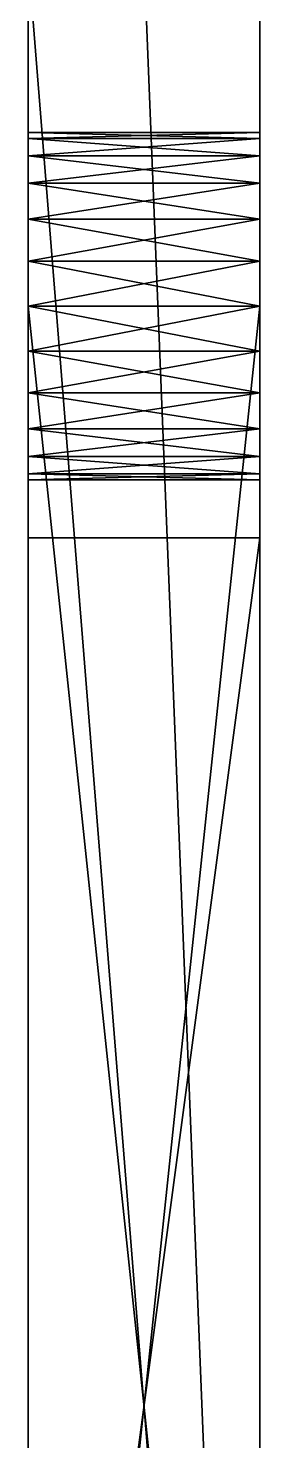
# Model space of a CAD drawing. Extents: x -14 to 0, y 0 to 60.
# Drawn here: x -2 to 0, y 12.2 to 24.4 of the extents above; entities that cross this region are included whole.
import ezdxf

# ---------------------------------------------------------------- set-up
doc = ezdxf.new("R2010")
doc.units = 0
doc.header["$MEASUREMENT"] = 0
doc.layers.get('0').update_dxf_attribs({"color": 13, "linetype": 'CONTINUOUS'})

# ---------------------------------------------------------------- blocks, each defined once
blk = doc.blocks.new('FUFO_LANDINGGEAR')
for p, q in [((12, 0, 95), (12, 50)), ((14, 0, 95), (14, 50)), ((12, 0, 115), (12, 25, 115)), ((14, 0, 115), (14, 25, 115)), ((14, 23.5, 97.5), (12, 23.5, 97.5)), ((14, 23.5, 112.5), (12, 23.5, 112.5)), ((14, 23.449, 97.112), (12, 23.449, 97.112)), ((14, 23.449, 97.888), (12, 23.449, 97.888)), ((14, 23.449, 112.112), (12, 23.449, 112.112)), ((14, 23.449, 112.888), (12, 23.449, 112.888)), ((14, 23.299, 96.75), (12, 23.299, 96.75)), ((14, 23.299, 98.25), (12, 23.299, 98.25)), ((14, 23.299, 111.75), (12, 23.299, 111.75)), ((14, 23.299, 113.25), (12, 23.299, 113.25)), ((14, 23.061, 98.561), (12, 23.061, 98.561)), ((14, 23.061, 96.439), (12, 23.061, 96.439)), ((14, 23.061, 111.439), (12, 23.061, 111.439)), ((14, 23.061, 113.561), (12, 23.061, 113.561)), ((14, 22.75, 98.799), (12, 22.75, 98.799)), ((14, 22.75, 96.201), (12, 22.75, 96.201)), ((14, 22.75, 111.201), (12, 22.75, 111.201)), ((14, 22.75, 113.799), (12, 22.75, 113.799)), ((14, 22.388, 96.051), (12, 22.388, 96.051)), ((14, 22.388, 98.949), (12, 22.388, 98.949)), ((14, 22.388, 111.051), (12, 22.388, 111.051)), ((14, 22.388, 113.949), (12, 22.388, 113.949)), ((14, 22, 100), (12, 22, 100)), ((12, 3, 100), (12, 22, 100)), ((12, 22, 110), (12, 3, 110)), ((14, 22, 110), (12, 22, 110)), ((12, 22, 100), (12, 22, 110)), ((14, 22, 96), (12, 22, 96)), ((14, 22, 99), (12, 22, 99)), ((14, 22, 111), (12, 22, 111)), ((14, 22, 114), (12, 22, 114)), ((14, 22, 110), (14, 3, 110)), ((14, 22, 100), (14, 22, 110)), ((14, 3, 100), (14, 22, 100)), ((14, 21.612, 98.949), (12, 21.612, 98.949)), ((14, 21.612, 96.051), (12, 21.612, 96.051)), ((14, 21.612, 111.051), (12, 21.612, 111.051)), ((14, 21.612, 113.949), (12, 21.612, 113.949)), ((14, 21.25, 96.201), (12, 21.25, 96.201)), ((14, 21.25, 98.799), (12, 21.25, 98.799)), ((14, 21.25, 111.201), (12, 21.25, 111.201)), ((14, 21.25, 113.799), (12, 21.25, 113.799)), ((14, 20.939, 98.561), (12, 20.939, 98.561)), ((14, 20.939, 96.439), (12, 20.939, 96.439)), ((14, 20.939, 113.561), (12, 20.939, 113.561)), ((14, 20.939, 111.439), (12, 20.939, 111.439)), ((14, 20.701, 98.25), (12, 20.701, 98.25)), ((14, 20.701, 96.75), (12, 20.701, 96.75)), ((14, 20.701, 113.25), (12, 20.701, 113.25)), ((14, 20.701, 111.75), (12, 20.701, 111.75)), ((14, 20.551, 97.888), (12, 20.551, 97.888)), ((14, 20.551, 97.112), (12, 20.551, 97.112)), ((14, 20.551, 112.888), (12, 20.551, 112.888)), ((14, 20.551, 112.112), (12, 20.551, 112.112)), ((14, 20.5, 97.5), (12, 20.5, 97.5)), ((14, 20.5, 112.5), (12, 20.5, 112.5)), ((14, 20, 95), (12, 20, 95)), ((14, 20, 66.9), (12, 20, 66.9)), ((12, 20, 95), (12, 20, 66.9)), ((12, 5, 95), (12, 20, 95)), ((12, 20, 66.9), (12, 5, 95)), ((14, 20, 66.9), (14, 5, 95)), ((14, 5, 95), (14, 20, 95)), ((14, 20, 95), (14, 20, 66.9))]:
    blk.add_line(p, q)
at = {"extrusion": (-1, 0, 0)}
for centre in [(-22, 97.5, -12), (-22, 112.5, -12), (-22, 112.5, -14), (-22, 97.5, -14)]:
    blk.add_circle(centre, 1.5, dxfattribs=at)
mesh = blk.add_polyface()
corners = [(12, 60), (12, 25, 81.429), (12, 25, 95), (12, 34, 57), (12, 35.842, 52), (12, 40.842, 38.429), (12, 35.842, 36.4), (12, 45.089, 26.9), (12, 46.932, 21.9), (12, 49.352, 15.33), (12, 52.876, 8.061), (12, 52.566, 8.299), (12, 52.204, 8.449), (12, 51.816, 8.5), (12, 51.428, 8.449), (12, 51.066, 8.299), (12, 50.755, 8.061), (12, 50.517, 7.75), (12, 50.367, 7.388), (12, 50.316, 7), (12, 50), (12, 53.115, 7.75), (12, 53.265, 7.388), (12, 53.316, 7), (12, 51.066, 5.701), (12, 50.755, 5.939), (12, 50.517, 6.25), (12, 50.367, 6.612), (12, 51.428, 5.551), (12, 51.816, 5.5), (12, 52.204, 5.551), (12, 52.566, 5.701), (12, 52.876, 5.939), (12, 53.115, 6.25), (12, 53.265, 6.612), (12, 3.388, 111.051), (12, 3, 110), (12, 3, 111), (12, 22, 110), (12, 3.75, 111.201), (12, 4.061, 111.439), (12, 4.299, 111.75), (12, 4.449, 112.112), (12, 4.5, 112.5), (12, 20.701, 111.75), (12, 20.551, 112.112), (12, 20.5, 112.5), (12, 20.939, 111.439), (12, 21.25, 111.201), (12, 21.612, 111.051), (12, 22, 111), (12, 22.388, 111.051), (12, 22, 100), (12, 0, 115), (12, 1.5, 112.5), (12, 0, 95), (12, 1.551, 112.888), (12, 1.701, 113.25), (12, 1.939, 113.561), (12, 2.25, 113.799), (12, 2.612, 113.949), (12, 3, 114), (12, 25, 115), (12, 3.388, 113.949), (12, 3.75, 113.799), (12, 4.061, 113.561), (12, 4.299, 113.25), (12, 4.449, 112.888), (12, 21.612, 113.949), (12, 21.25, 113.799), (12, 20.939, 113.561), (12, 20.701, 113.25), (12, 20.551, 112.888), (12, 22, 114), (12, 22.388, 113.949), (12, 22.75, 113.799), (12, 23.061, 113.561), (12, 23.299, 113.25), (12, 23.449, 112.888), (12, 23.5, 112.5), (12, 23.5, 97.5), (12, 1.701, 96.75), (12, 1.551, 97.112), (12, 1.5, 97.5), (12, 1.939, 96.439), (12, 2.25, 96.201), (12, 2.612, 96.051), (12, 3, 96), (12, 3.388, 96.051), (12, 3.75, 96.201), (12, 4.061, 96.439), (12, 5, 95), (12, 4.299, 96.75), (12, 4.449, 97.112), (12, 4.5, 97.5), (12, 20, 66.9), (12, 25, 57), (12, 20.5, 97.5), (12, 20.551, 97.112), (12, 20.701, 96.75), (12, 20.939, 96.439), (12, 21.25, 96.201), (12, 21.612, 96.051), (12, 22, 96), (12, 22.388, 96.051), (12, 22.75, 96.201), (12, 23.061, 96.439), (12, 23.299, 96.75), (12, 23.449, 97.112), (12, 27.632, 52), (12, 40.842, 26.9), (12, 43.474, 21.9), (12, 46.932, 15.33), (12, 1.551, 112.112), (12, 1.551, 97.888), (12, 1.701, 111.75), (12, 1.701, 98.25), (12, 1.939, 111.439), (12, 1.939, 98.561), (12, 2.25, 111.201), (12, 2.25, 98.799), (12, 2.612, 98.949), (12, 2.612, 111.051), (12, 3, 99), (12, 3, 100), (12, 3.388, 98.949), (12, 3.75, 98.799), (12, 4.061, 98.561), (12, 4.299, 98.25), (12, 4.449, 97.888), (12, 20.701, 98.25), (12, 20.551, 97.888), (12, 20, 95), (12, 20.939, 98.561), (12, 21.25, 98.799), (12, 21.612, 98.949), (12, 22, 99), (12, 22.388, 98.949), (12, 22.75, 111.201), (12, 22.75, 98.799), (12, 23.061, 98.561), (12, 23.061, 111.439), (12, 23.299, 111.75), (12, 23.299, 98.25), (12, 23.449, 112.112), (12, 23.449, 97.888)]
mesh.append_faces([[corners[k] for k in face] for face in [(0, 1, 2), (1, 0, 3), (4, 5, 6), (5, 0, 7), (8, 0, 9), (10, 0, 21), (21, 0, 22), (22, 0, 23), (20, 24, 0), (24, 20, 25), (25, 20, 26), (26, 20, 27), (27, 20, 19), (35, 36, 37), (36, 35, 38), (44, 43, 45), (45, 43, 46), (38, 51, 52), (53, 54, 55), (54, 53, 56), (56, 53, 57), (57, 53, 58), (58, 53, 59), (59, 53, 60), (60, 53, 61), (61, 62, 63), (63, 62, 64), (64, 62, 65), (65, 62, 66), (66, 62, 67), (67, 62, 43), (68, 62, 73), (73, 62, 74), (74, 62, 75), (75, 62, 76), (76, 62, 77), (77, 62, 78), (78, 62, 79), (55, 81, 20), (81, 55, 82), (82, 55, 83), (96, 80, 1), (110, 6, 5), (7, 111, 110), (111, 7, 8), (3, 109, 96), (109, 3, 4), (113, 83, 54), (83, 113, 114), (114, 115, 116), (116, 117, 118), (118, 119, 120), (120, 119, 121), (121, 122, 123), (123, 52, 125), (125, 52, 126), (126, 52, 127), (127, 52, 128), (128, 52, 129), (129, 52, 94), (91, 131, 132), (132, 97, 95), (130, 52, 133), (133, 52, 134), (134, 52, 135), (135, 52, 136), (136, 52, 137), (137, 138, 139), (139, 138, 140), (140, 142, 143), (143, 144, 145), (145, 79, 80)]], dxfattribs={"vtx0": -1, "vtx1": -1})
mesh.append_faces([[corners[k] for k in face] for face in [(3, 0, 4), (4, 0, 5), (7, 0, 8), (9, 0, 10), (9, 19, 20), (38, 43, 44), (43, 62, 68), (79, 62, 80), (83, 55, 54), (20, 90, 91), (20, 95, 96), (96, 95, 97), (1, 80, 62), (20, 96, 109), (20, 6, 110), (20, 110, 111), (123, 37, 36), (94, 52, 91), (91, 52, 130), (137, 52, 51)]], dxfattribs={"vtx0": -1, "vtx1": -1, "vtx2": -1})
mesh.append_faces([[corners[k] for k in face] for face in [(9, 10, 11), (9, 11, 12), (9, 12, 13), (9, 13, 14), (9, 14, 15), (9, 15, 16), (9, 16, 17), (9, 17, 18), (9, 18, 19), (0, 24, 28), (0, 28, 29), (0, 29, 30), (0, 30, 31), (0, 31, 32), (0, 32, 33), (0, 33, 34), (0, 34, 23), (38, 35, 39), (38, 39, 40), (38, 40, 41), (38, 41, 42), (38, 42, 43), (38, 44, 47), (38, 47, 48), (38, 48, 49), (38, 49, 50), (38, 50, 51), (61, 53, 62), (43, 68, 69), (43, 69, 70), (43, 70, 71), (43, 71, 72), (43, 72, 46), (20, 81, 84), (20, 84, 85), (20, 85, 86), (20, 86, 87), (20, 87, 88), (20, 88, 89), (20, 89, 90), (91, 90, 92), (91, 92, 93), (91, 93, 94), (20, 91, 95), (96, 97, 98), (96, 98, 99), (96, 99, 100), (96, 100, 101), (96, 101, 102), (96, 102, 103), (96, 103, 104), (96, 104, 105), (96, 105, 106), (96, 106, 107), (96, 107, 108), (96, 108, 80), (1, 62, 2), (20, 109, 6), (20, 111, 112), (20, 112, 9), (114, 113, 115), (116, 115, 117), (118, 117, 119), (121, 119, 122), (123, 122, 37), (123, 36, 124), (123, 124, 52), (91, 130, 131), (132, 131, 97), (137, 51, 138), (140, 138, 141), (140, 141, 142), (143, 142, 144), (145, 144, 79)]], dxfattribs={"vtx0": -1, "vtx2": -1})
mesh = blk.add_polyface()
corners = [(14, 43.474, 21.9), (14, 45.089, 26.9), (14, 40.842, 26.9), (14, 46.932, 21.9), (14, 0, 95), (14, 1.5, 97.5), (14, 0, 115), (14, 1.551, 97.112), (14, 1.701, 96.75), (14, 50), (14, 1.5, 112.5), (14, 1.939, 96.439), (14, 2.25, 96.201), (14, 2.612, 96.051), (14, 3, 96), (14, 3.388, 96.051), (14, 3.75, 96.201), (14, 4.061, 96.439), (14, 5, 95), (14, 4.299, 96.75), (14, 4.449, 97.112), (14, 4.5, 97.5), (14, 20, 66.9), (14, 25, 57), (14, 20, 95), (14, 20.5, 97.5), (14, 20.551, 97.112), (14, 20.701, 96.75), (14, 20.939, 96.439), (14, 21.25, 96.201), (14, 21.612, 96.051), (14, 22, 96), (14, 22.388, 96.051), (14, 22.75, 96.201), (14, 23.061, 96.439), (14, 23.299, 96.75), (14, 23.449, 97.112), (14, 23.5, 97.5), (14, 23.5, 112.5), (14, 25, 81.429), (14, 27.632, 52), (14, 35.842, 36.4), (14, 40.842, 38.429), (14, 46.932, 15.33), (14, 49.352, 15.33), (14, 50.367, 6.612), (14, 50.316, 7), (14, 50.517, 6.25), (14, 50.755, 5.939), (14, 51.066, 5.701), (14, 60), (14, 51.428, 5.551), (14, 51.816, 5.5), (14, 52.204, 5.551), (14, 52.566, 5.701), (14, 52.876, 5.939), (14, 53.115, 6.25), (14, 53.265, 6.612), (14, 53.316, 7), (14, 34, 57), (14, 25, 95), (14, 35.842, 52), (14, 52.876, 8.061), (14, 52.566, 8.299), (14, 52.204, 8.449), (14, 51.816, 8.5), (14, 51.428, 8.449), (14, 51.066, 8.299), (14, 50.755, 8.061), (14, 50.517, 7.75), (14, 50.367, 7.388), (14, 53.115, 7.75), (14, 53.265, 7.388), (14, 3.388, 98.949), (14, 3, 100), (14, 3, 99), (14, 22, 100), (14, 3.75, 98.799), (14, 4.061, 98.561), (14, 4.299, 98.25), (14, 4.449, 97.888), (14, 20.701, 98.25), (14, 20.551, 97.888), (14, 20.939, 98.561), (14, 21.25, 98.799), (14, 21.612, 98.949), (14, 22, 99), (14, 22.388, 98.949), (14, 22, 110), (14, 3, 114), (14, 25, 115), (14, 2.612, 113.949), (14, 2.25, 113.799), (14, 1.939, 113.561), (14, 1.701, 113.25), (14, 1.551, 112.888), (14, 3.388, 113.949), (14, 3.75, 113.799), (14, 4.061, 113.561), (14, 4.299, 113.25), (14, 4.449, 112.888), (14, 4.5, 112.5), (14, 21.612, 113.949), (14, 21.25, 113.799), (14, 20.939, 113.561), (14, 20.701, 113.25), (14, 20.551, 112.888), (14, 20.5, 112.5), (14, 22, 114), (14, 22.388, 113.949), (14, 22.75, 113.799), (14, 23.061, 113.561), (14, 23.299, 113.25), (14, 23.449, 112.888), (14, 1.551, 112.112), (14, 1.551, 97.888), (14, 1.701, 111.75), (14, 1.701, 98.25), (14, 1.939, 98.561), (14, 1.939, 111.439), (14, 2.25, 98.799), (14, 2.25, 111.201), (14, 2.612, 98.949), (14, 2.612, 111.051), (14, 3, 111), (14, 3, 110), (14, 3.388, 111.051), (14, 3.75, 111.201), (14, 4.061, 111.439), (14, 4.299, 111.75), (14, 4.449, 112.112), (14, 20.701, 111.75), (14, 20.551, 112.112), (14, 20.939, 111.439), (14, 21.25, 111.201), (14, 21.612, 111.051), (14, 22, 111), (14, 22.388, 111.051), (14, 22.75, 98.799), (14, 22.75, 111.201), (14, 23.061, 98.561), (14, 23.061, 111.439), (14, 23.299, 98.25), (14, 23.299, 111.75), (14, 23.449, 97.888), (14, 23.449, 112.112)]
mesh.append_faces([[corners[k] for k in face] for face in [(4, 5, 6), (5, 4, 7), (7, 4, 8), (8, 9, 11), (11, 9, 12), (12, 9, 13), (13, 9, 14), (14, 9, 15), (15, 9, 16), (16, 9, 17), (17, 18, 19), (19, 18, 20), (20, 18, 21), (18, 9, 22), (22, 23, 24), (25, 23, 26), (26, 23, 27), (27, 23, 28), (28, 23, 29), (29, 23, 30), (30, 23, 31), (31, 23, 32), (32, 23, 33), (33, 23, 34), (34, 23, 35), (35, 23, 36), (36, 23, 37), (40, 9, 41), (0, 9, 43), (43, 9, 44), (45, 9, 47), (47, 9, 48), (48, 9, 49), (49, 50, 51), (51, 50, 52), (52, 50, 53), (53, 50, 54), (54, 50, 55), (55, 50, 56), (56, 50, 57), (57, 50, 58), (59, 60, 39), (60, 59, 50), (62, 44, 63), (63, 44, 64), (64, 44, 65), (65, 44, 66), (66, 44, 67), (67, 44, 68), (68, 44, 69), (69, 44, 70), (70, 44, 46), (73, 74, 75), (74, 73, 76), (81, 18, 82), (82, 24, 25), (76, 87, 88), (6, 89, 90), (89, 6, 91), (91, 6, 92), (92, 6, 93), (93, 6, 94), (94, 6, 95), (95, 6, 10), (102, 101, 103), (103, 101, 104), (104, 101, 105), (105, 101, 106), (106, 101, 107), (90, 39, 60), (114, 115, 116), (116, 118, 119), (119, 120, 121), (121, 122, 123), (123, 75, 124), (124, 88, 126), (126, 88, 127), (127, 88, 128), (128, 88, 129), (129, 88, 130), (130, 88, 101), (131, 88, 133), (133, 88, 134), (134, 88, 135), (135, 88, 136), (136, 88, 137), (137, 138, 139), (139, 140, 141), (141, 142, 143), (143, 144, 145), (145, 37, 38)]], dxfattribs={"vtx0": -1, "vtx1": -1})
mesh.append_faces([[corners[k] for k in face] for face in [(6, 5, 10), (17, 9, 18), (22, 9, 23), (24, 23, 25), (37, 23, 38), (23, 9, 40), (41, 9, 2), (2, 9, 0), (50, 59, 61), (50, 61, 42), (50, 1, 3), (50, 44, 62), (46, 44, 9), (76, 21, 18), (76, 18, 81), (90, 101, 102), (90, 38, 39), (124, 75, 74), (101, 88, 131), (137, 88, 87)]], dxfattribs={"vtx0": -1, "vtx1": -1, "vtx2": -1})
mesh.append_faces([[corners[k] for k in face] for face in [(0, 1, 2), (1, 0, 3), (8, 4, 9), (38, 23, 39), (41, 2, 42), (9, 45, 46), (49, 9, 50), (42, 61, 41), (50, 42, 1), (50, 3, 44), (50, 62, 71), (50, 71, 72), (50, 72, 58), (40, 59, 23), (59, 40, 61), (76, 73, 77), (76, 77, 78), (76, 78, 79), (76, 79, 80), (76, 80, 21), (82, 18, 24), (76, 81, 83), (76, 83, 84), (76, 84, 85), (76, 85, 86), (76, 86, 87), (90, 89, 96), (90, 96, 97), (90, 97, 98), (90, 98, 99), (90, 99, 100), (90, 100, 101), (90, 102, 108), (90, 108, 109), (90, 109, 110), (90, 110, 111), (90, 111, 112), (90, 112, 113), (90, 113, 38), (5, 114, 10), (114, 5, 115), (116, 115, 117), (116, 117, 118), (119, 118, 120), (121, 120, 122), (123, 122, 75), (124, 74, 125), (124, 125, 88), (101, 131, 132), (101, 132, 107), (137, 87, 138), (139, 138, 140), (141, 140, 142), (143, 142, 144), (145, 144, 37)]], dxfattribs={"vtx0": -1, "vtx2": -1})
mesh = blk.add_polyface()
corners = [(14, 0, 95), (12, 50), (14, 50), (12, 0, 95)]
mesh.append_faces([[corners[k] for k in face] for face in [(0, 1, 2), (1, 0, 3)]], dxfattribs={"vtx0": -1})
mesh = blk.add_polyface()
corners = [(14, 0, 115), (12, 25, 115), (12, 0, 115), (14, 25, 115)]
mesh.append_faces([[corners[k] for k in face] for face in [(0, 1, 2), (1, 0, 3)]], dxfattribs={"vtx0": -1})
mesh = blk.add_polyface()
corners = [(14, 23.5, 97.5), (12, 23.449, 97.112), (14, 23.449, 97.112), (12, 23.5, 97.5)]
mesh.append_faces([[corners[k] for k in face] for face in [(0, 1, 2), (1, 0, 3)]], dxfattribs={"vtx0": -1})
mesh = blk.add_polyface()
corners = [(14, 23.449, 97.888), (12, 23.5, 97.5), (14, 23.5, 97.5), (12, 23.449, 97.888)]
mesh.append_faces([[corners[k] for k in face] for face in [(0, 1, 2), (1, 0, 3)]], dxfattribs={"vtx0": -1})
mesh = blk.add_polyface()
corners = [(14, 23.5, 112.5), (12, 23.449, 112.112), (14, 23.449, 112.112), (12, 23.5, 112.5)]
mesh.append_faces([[corners[k] for k in face] for face in [(0, 1, 2), (1, 0, 3)]], dxfattribs={"vtx0": -1})
mesh = blk.add_polyface()
corners = [(14, 23.449, 112.888), (12, 23.5, 112.5), (14, 23.5, 112.5), (12, 23.449, 112.888)]
mesh.append_faces([[corners[k] for k in face] for face in [(0, 1, 2), (1, 0, 3)]], dxfattribs={"vtx0": -1})
mesh = blk.add_polyface()
corners = [(14, 23.449, 97.112), (12, 23.299, 96.75), (14, 23.299, 96.75), (12, 23.449, 97.112)]
mesh.append_faces([[corners[k] for k in face] for face in [(0, 1, 2), (1, 0, 3)]], dxfattribs={"vtx0": -1})
mesh = blk.add_polyface()
corners = [(14, 23.299, 98.25), (12, 23.449, 97.888), (14, 23.449, 97.888), (12, 23.299, 98.25)]
mesh.append_faces([[corners[k] for k in face] for face in [(0, 1, 2), (1, 0, 3)]], dxfattribs={"vtx0": -1})
mesh = blk.add_polyface()
corners = [(14, 23.449, 112.112), (12, 23.299, 111.75), (14, 23.299, 111.75), (12, 23.449, 112.112)]
mesh.append_faces([[corners[k] for k in face] for face in [(0, 1, 2), (1, 0, 3)]], dxfattribs={"vtx0": -1})
mesh = blk.add_polyface()
corners = [(14, 23.299, 113.25), (12, 23.449, 112.888), (14, 23.449, 112.888), (12, 23.299, 113.25)]
mesh.append_faces([[corners[k] for k in face] for face in [(0, 1, 2), (1, 0, 3)]], dxfattribs={"vtx0": -1})
mesh = blk.add_polyface()
corners = [(14, 23.299, 96.75), (12, 23.061, 96.439), (14, 23.061, 96.439), (12, 23.299, 96.75)]
mesh.append_faces([[corners[k] for k in face] for face in [(0, 1, 2), (1, 0, 3)]], dxfattribs={"vtx0": -1})
mesh = blk.add_polyface()
corners = [(14, 23.061, 98.561), (12, 23.299, 98.25), (14, 23.299, 98.25), (12, 23.061, 98.561)]
mesh.append_faces([[corners[k] for k in face] for face in [(0, 1, 2), (1, 0, 3)]], dxfattribs={"vtx0": -1})
mesh = blk.add_polyface()
corners = [(14, 23.061, 113.561), (12, 23.299, 113.25), (14, 23.299, 113.25), (12, 23.061, 113.561)]
mesh.append_faces([[corners[k] for k in face] for face in [(0, 1, 2), (1, 0, 3)]], dxfattribs={"vtx0": -1})
mesh = blk.add_polyface()
corners = [(14, 23.299, 111.75), (12, 23.061, 111.439), (14, 23.061, 111.439), (12, 23.299, 111.75)]
mesh.append_faces([[corners[k] for k in face] for face in [(0, 1, 2), (1, 0, 3)]], dxfattribs={"vtx0": -1})
mesh = blk.add_polyface()
corners = [(14, 22.75, 96.201), (12, 23.061, 96.439), (12, 22.75, 96.201), (14, 23.061, 96.439)]
mesh.append_faces([[corners[k] for k in face] for face in [(0, 1, 2), (1, 0, 3)]], dxfattribs={"vtx0": -1})
mesh = blk.add_polyface()
corners = [(14, 23.061, 98.561), (12, 22.75, 98.799), (12, 23.061, 98.561), (14, 22.75, 98.799)]
mesh.append_faces([[corners[k] for k in face] for face in [(0, 1, 2), (1, 0, 3)]], dxfattribs={"vtx0": -1})
mesh = blk.add_polyface()
corners = [(14, 23.061, 113.561), (12, 22.75, 113.799), (12, 23.061, 113.561), (14, 22.75, 113.799)]
mesh.append_faces([[corners[k] for k in face] for face in [(0, 1, 2), (1, 0, 3)]], dxfattribs={"vtx0": -1})
mesh = blk.add_polyface()
corners = [(14, 22.75, 111.201), (12, 23.061, 111.439), (12, 22.75, 111.201), (14, 23.061, 111.439)]
mesh.append_faces([[corners[k] for k in face] for face in [(0, 1, 2), (1, 0, 3)]], dxfattribs={"vtx0": -1})
mesh = blk.add_polyface()
corners = [(14, 22.388, 96.051), (12, 22.75, 96.201), (12, 22.388, 96.051), (14, 22.75, 96.201)]
mesh.append_faces([[corners[k] for k in face] for face in [(0, 1, 2), (1, 0, 3)]], dxfattribs={"vtx0": -1})
mesh = blk.add_polyface()
corners = [(14, 22.75, 98.799), (12, 22.388, 98.949), (12, 22.75, 98.799), (14, 22.388, 98.949)]
mesh.append_faces([[corners[k] for k in face] for face in [(0, 1, 2), (1, 0, 3)]], dxfattribs={"vtx0": -1})
mesh = blk.add_polyface()
corners = [(14, 22.75, 113.799), (12, 22.388, 113.949), (12, 22.75, 113.799), (14, 22.388, 113.949)]
mesh.append_faces([[corners[k] for k in face] for face in [(0, 1, 2), (1, 0, 3)]], dxfattribs={"vtx0": -1})
mesh = blk.add_polyface()
corners = [(14, 22.388, 111.051), (12, 22.75, 111.201), (12, 22.388, 111.051), (14, 22.75, 111.201)]
mesh.append_faces([[corners[k] for k in face] for face in [(0, 1, 2), (1, 0, 3)]], dxfattribs={"vtx0": -1})
mesh = blk.add_polyface()
corners = [(14, 22, 96), (12, 22.388, 96.051), (12, 22, 96), (14, 22.388, 96.051)]
mesh.append_faces([[corners[k] for k in face] for face in [(0, 1, 2), (1, 0, 3)]], dxfattribs={"vtx0": -1})
mesh = blk.add_polyface()
corners = [(14, 22.388, 98.949), (12, 22, 99), (12, 22.388, 98.949), (14, 22, 99)]
mesh.append_faces([[corners[k] for k in face] for face in [(0, 1, 2), (1, 0, 3)]], dxfattribs={"vtx0": -1})
mesh = blk.add_polyface()
corners = [(14, 22.388, 113.949), (12, 22, 114), (12, 22.388, 113.949), (14, 22, 114)]
mesh.append_faces([[corners[k] for k in face] for face in [(0, 1, 2), (1, 0, 3)]], dxfattribs={"vtx0": -1})
mesh = blk.add_polyface()
corners = [(14, 22, 111), (12, 22.388, 111.051), (12, 22, 111), (14, 22.388, 111.051)]
mesh.append_faces([[corners[k] for k in face] for face in [(0, 1, 2), (1, 0, 3)]], dxfattribs={"vtx0": -1})
mesh = blk.add_polyface()
corners = [(14, 3, 100), (12, 22, 100), (12, 3, 100), (14, 22, 100)]
mesh.append_faces([[corners[k] for k in face] for face in [(0, 1, 2), (1, 0, 3)]], dxfattribs={"vtx0": -1})
mesh = blk.add_polyface()
corners = [(14, 22, 110), (12, 3, 110), (12, 22, 110), (14, 3, 110)]
mesh.append_faces([[corners[k] for k in face] for face in [(0, 1, 2), (1, 0, 3)]], dxfattribs={"vtx0": -1})
mesh = blk.add_polyface()
corners = [(14, 22, 110), (12, 22, 100), (14, 22, 100), (12, 22, 110)]
mesh.append_faces([[corners[k] for k in face] for face in [(0, 1, 2), (1, 0, 3)]], dxfattribs={"vtx0": -1})
mesh = blk.add_polyface()
corners = [(14, 21.612, 96.051), (12, 22, 96), (12, 21.612, 96.051), (14, 22, 96)]
mesh.append_faces([[corners[k] for k in face] for face in [(0, 1, 2), (1, 0, 3)]], dxfattribs={"vtx0": -1})
mesh = blk.add_polyface()
corners = [(14, 22, 99), (12, 21.612, 98.949), (12, 22, 99), (14, 21.612, 98.949)]
mesh.append_faces([[corners[k] for k in face] for face in [(0, 1, 2), (1, 0, 3)]], dxfattribs={"vtx0": -1})
mesh = blk.add_polyface()
corners = [(14, 22, 114), (12, 21.612, 113.949), (12, 22, 114), (14, 21.612, 113.949)]
mesh.append_faces([[corners[k] for k in face] for face in [(0, 1, 2), (1, 0, 3)]], dxfattribs={"vtx0": -1})
mesh = blk.add_polyface()
corners = [(14, 21.612, 111.051), (12, 22, 111), (12, 21.612, 111.051), (14, 22, 111)]
mesh.append_faces([[corners[k] for k in face] for face in [(0, 1, 2), (1, 0, 3)]], dxfattribs={"vtx0": -1})
mesh = blk.add_polyface()
corners = [(14, 21.25, 96.201), (12, 21.612, 96.051), (12, 21.25, 96.201), (14, 21.612, 96.051)]
mesh.append_faces([[corners[k] for k in face] for face in [(0, 1, 2), (1, 0, 3)]], dxfattribs={"vtx0": -1})
mesh = blk.add_polyface()
corners = [(14, 21.612, 98.949), (12, 21.25, 98.799), (12, 21.612, 98.949), (14, 21.25, 98.799)]
mesh.append_faces([[corners[k] for k in face] for face in [(0, 1, 2), (1, 0, 3)]], dxfattribs={"vtx0": -1})
mesh = blk.add_polyface()
corners = [(14, 21.612, 113.949), (12, 21.25, 113.799), (12, 21.612, 113.949), (14, 21.25, 113.799)]
mesh.append_faces([[corners[k] for k in face] for face in [(0, 1, 2), (1, 0, 3)]], dxfattribs={"vtx0": -1})
mesh = blk.add_polyface()
corners = [(14, 21.25, 111.201), (12, 21.612, 111.051), (12, 21.25, 111.201), (14, 21.612, 111.051)]
mesh.append_faces([[corners[k] for k in face] for face in [(0, 1, 2), (1, 0, 3)]], dxfattribs={"vtx0": -1})
mesh = blk.add_polyface()
corners = [(14, 20.939, 96.439), (12, 21.25, 96.201), (12, 20.939, 96.439), (14, 21.25, 96.201)]
mesh.append_faces([[corners[k] for k in face] for face in [(0, 1, 2), (1, 0, 3)]], dxfattribs={"vtx0": -1})
mesh = blk.add_polyface()
corners = [(14, 21.25, 98.799), (12, 20.939, 98.561), (12, 21.25, 98.799), (14, 20.939, 98.561)]
mesh.append_faces([[corners[k] for k in face] for face in [(0, 1, 2), (1, 0, 3)]], dxfattribs={"vtx0": -1})
mesh = blk.add_polyface()
corners = [(14, 21.25, 113.799), (12, 20.939, 113.561), (12, 21.25, 113.799), (14, 20.939, 113.561)]
mesh.append_faces([[corners[k] for k in face] for face in [(0, 1, 2), (1, 0, 3)]], dxfattribs={"vtx0": -1})
mesh = blk.add_polyface()
corners = [(14, 20.939, 111.439), (12, 21.25, 111.201), (12, 20.939, 111.439), (14, 21.25, 111.201)]
mesh.append_faces([[corners[k] for k in face] for face in [(0, 1, 2), (1, 0, 3)]], dxfattribs={"vtx0": -1})
mesh = blk.add_polyface()
corners = [(12, 20.939, 98.561), (14, 20.701, 98.25), (12, 20.701, 98.25), (14, 20.939, 98.561)]
mesh.append_faces([[corners[k] for k in face] for face in [(0, 1, 2), (1, 0, 3)]], dxfattribs={"vtx0": -1})
mesh = blk.add_polyface()
corners = [(12, 20.701, 96.75), (14, 20.939, 96.439), (12, 20.939, 96.439), (14, 20.701, 96.75)]
mesh.append_faces([[corners[k] for k in face] for face in [(0, 1, 2), (1, 0, 3)]], dxfattribs={"vtx0": -1})
mesh = blk.add_polyface()
corners = [(12, 20.939, 113.561), (14, 20.701, 113.25), (12, 20.701, 113.25), (14, 20.939, 113.561)]
mesh.append_faces([[corners[k] for k in face] for face in [(0, 1, 2), (1, 0, 3)]], dxfattribs={"vtx0": -1})
mesh = blk.add_polyface()
corners = [(12, 20.701, 111.75), (14, 20.939, 111.439), (12, 20.939, 111.439), (14, 20.701, 111.75)]
mesh.append_faces([[corners[k] for k in face] for face in [(0, 1, 2), (1, 0, 3)]], dxfattribs={"vtx0": -1})
mesh = blk.add_polyface()
corners = [(12, 20.701, 98.25), (14, 20.551, 97.888), (12, 20.551, 97.888), (14, 20.701, 98.25)]
mesh.append_faces([[corners[k] for k in face] for face in [(0, 1, 2), (1, 0, 3)]], dxfattribs={"vtx0": -1})
mesh = blk.add_polyface()
corners = [(12, 20.551, 97.112), (14, 20.701, 96.75), (12, 20.701, 96.75), (14, 20.551, 97.112)]
mesh.append_faces([[corners[k] for k in face] for face in [(0, 1, 2), (1, 0, 3)]], dxfattribs={"vtx0": -1})
mesh = blk.add_polyface()
corners = [(12, 20.701, 113.25), (14, 20.551, 112.888), (12, 20.551, 112.888), (14, 20.701, 113.25)]
mesh.append_faces([[corners[k] for k in face] for face in [(0, 1, 2), (1, 0, 3)]], dxfattribs={"vtx0": -1})
mesh = blk.add_polyface()
corners = [(12, 20.551, 112.112), (14, 20.701, 111.75), (12, 20.701, 111.75), (14, 20.551, 112.112)]
mesh.append_faces([[corners[k] for k in face] for face in [(0, 1, 2), (1, 0, 3)]], dxfattribs={"vtx0": -1})
mesh = blk.add_polyface()
corners = [(12, 20.551, 97.888), (14, 20.5, 97.5), (12, 20.5, 97.5), (14, 20.551, 97.888)]
mesh.append_faces([[corners[k] for k in face] for face in [(0, 1, 2), (1, 0, 3)]], dxfattribs={"vtx0": -1})
mesh = blk.add_polyface()
corners = [(12, 20.5, 97.5), (14, 20.551, 97.112), (12, 20.551, 97.112), (14, 20.5, 97.5)]
mesh.append_faces([[corners[k] for k in face] for face in [(0, 1, 2), (1, 0, 3)]], dxfattribs={"vtx0": -1})
mesh = blk.add_polyface()
corners = [(12, 20.551, 112.888), (14, 20.5, 112.5), (12, 20.5, 112.5), (14, 20.551, 112.888)]
mesh.append_faces([[corners[k] for k in face] for face in [(0, 1, 2), (1, 0, 3)]], dxfattribs={"vtx0": -1})
mesh = blk.add_polyface()
corners = [(12, 20.5, 112.5), (14, 20.551, 112.112), (12, 20.551, 112.112), (14, 20.5, 112.5)]
mesh.append_faces([[corners[k] for k in face] for face in [(0, 1, 2), (1, 0, 3)]], dxfattribs={"vtx0": -1})
mesh = blk.add_polyface()
corners = [(14, 20, 95), (12, 20, 66.9), (14, 20, 66.9), (12, 20, 95)]
mesh.append_faces([[corners[k] for k in face] for face in [(0, 1, 2), (1, 0, 3)]], dxfattribs={"vtx0": -1})
mesh = blk.add_polyface()
corners = [(14, 20, 95), (12, 5, 95), (12, 20, 95), (14, 5, 95)]
mesh.append_faces([[corners[k] for k in face] for face in [(0, 1, 2), (1, 0, 3)]], dxfattribs={"vtx0": -1})
mesh = blk.add_polyface()
corners = [(12, 5, 95), (14, 20, 66.9), (12, 20, 66.9), (14, 5, 95)]
mesh.append_faces([[corners[k] for k in face] for face in [(0, 1, 2), (1, 0, 3)]], dxfattribs={"vtx0": -1})

msp = doc.modelspace()

# ---------------------------------------------------------------- block references
msp.add_blockref('FUFO_LANDINGGEAR', (-14, 0, -115))

doc.saveas('drawing.dxf')
